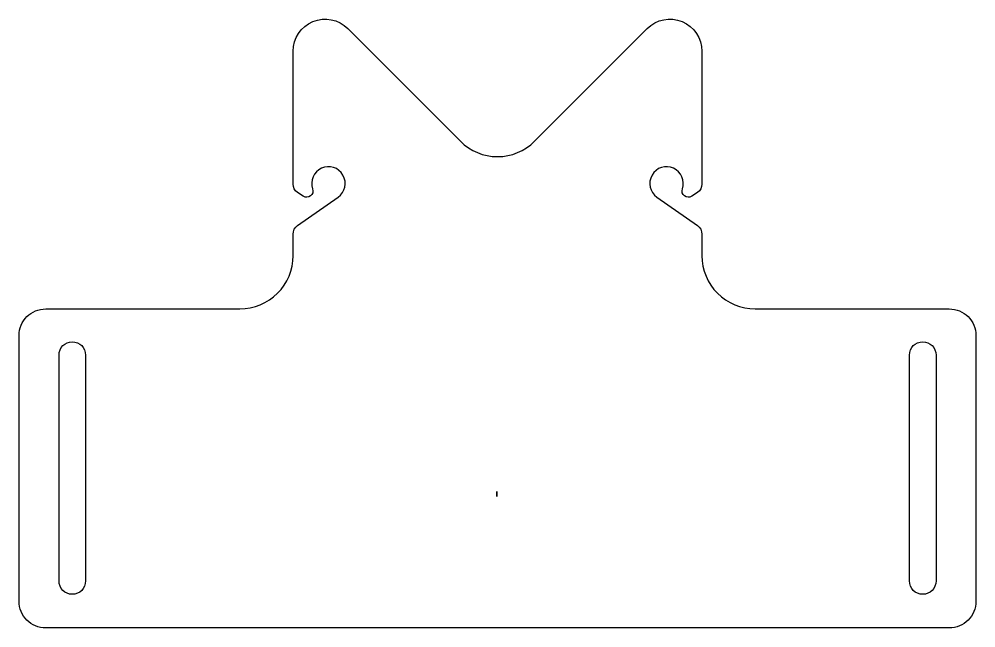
# Model space of a CAD drawing. Header units: inches. Extents: x -7.5 to 1.5, y 22.92 to 28.65.
import ezdxf

# ---------------------------------------------------------------- set-up
doc = ezdxf.new("R2010")
doc.units = ezdxf.units.IN
doc.layers.get('0').update_dxf_attribs({"linetype": 'CONTINUOUS'})

msp = doc.modelspace()

# ---------------------------------------------------------------- linework, layer by layer
for points in [[(-0.5729, 25.9227), (1.2538, 25.9227, -0.414214), (1.5038, 25.6727), (1.5038, 23.1727, -0.414214), (1.2538, 22.9227), (-7.2462, 22.9227, -0.414214), (-7.4962, 23.1727), (-7.4962, 25.6727, -0.414214), (-7.2462, 25.9227), (-5.4195, 25.9227, 0.414214), (-4.9195, 26.4227), (-4.9195, 26.6245, -0.2447), (-4.8762, 26.7076), (-4.4961, 26.9737, 2.009476), (-4.7352, 27.051, -0.719043), (-4.8237, 26.9825), (-4.8777, 27.0185, -0.250724), (-4.9195, 27.0965), (-4.9195, 28.3466, -0.668179), (-4.4056, 28.5595), (-3.3449, 27.4988, 0.414214), (-2.6475, 27.4988), (-1.5868, 28.5595, -0.668179), (-1.0729, 28.3466), (-1.0729, 27.0965, -0.250724), (-1.1147, 27.0185), (-1.1687, 26.9825, -0.719043), (-1.2572, 27.051, 2.009476), (-1.4963, 26.9737), (-1.1162, 26.7076, -0.2447), (-1.0729, 26.6245), (-1.0729, 26.4227, 0.414214)], [(-6.8712, 23.3635, -1), (-7.1212, 23.3635), (-7.1212, 25.4885, -1), (-6.8712, 25.4885)], [(0.8788, 25.4885, -1), (1.1288, 25.4885), (1.1288, 23.3635, -1), (0.8788, 23.3635)], [(-3.0015, 24.2061, -0.009346), (-3.0013, 24.1593)]]:
    msp.add_lwpolyline(points, format="xyb", close=True)

doc.saveas('drawing.dxf')
